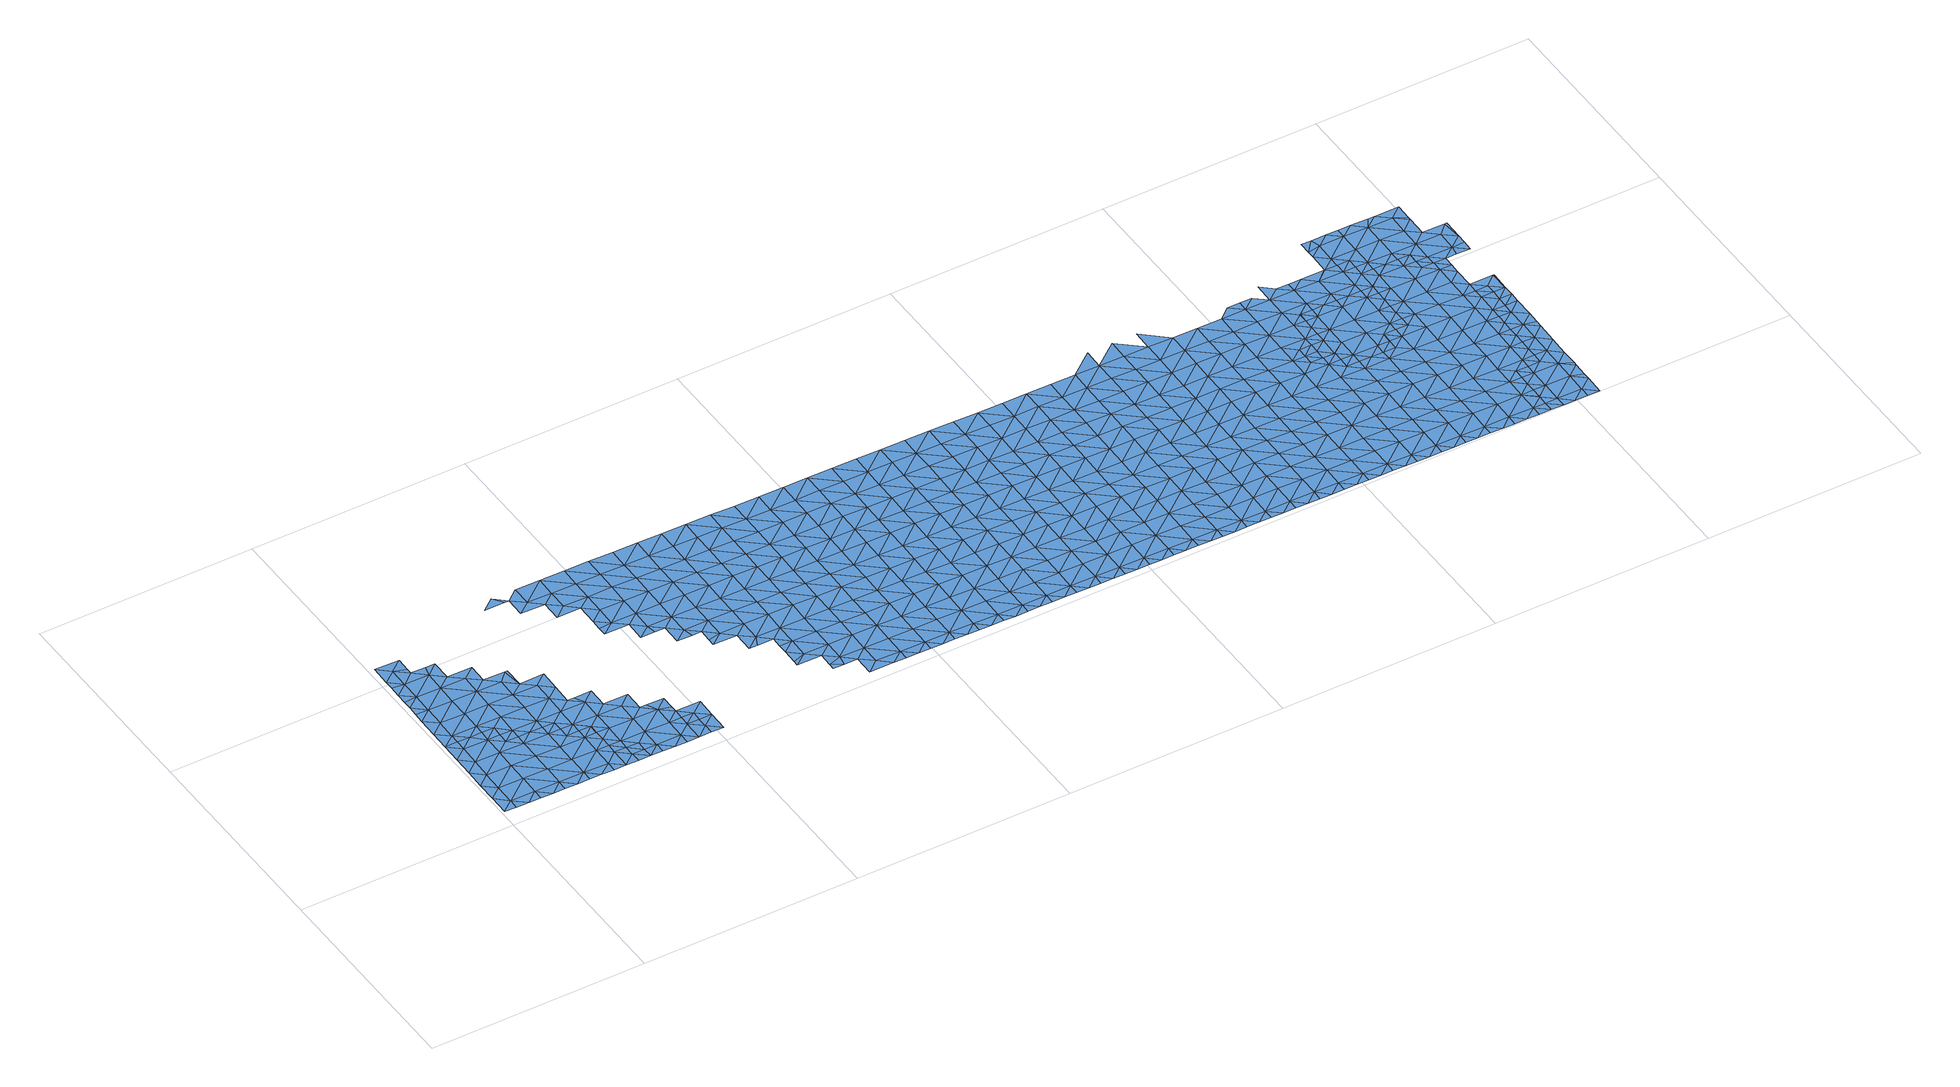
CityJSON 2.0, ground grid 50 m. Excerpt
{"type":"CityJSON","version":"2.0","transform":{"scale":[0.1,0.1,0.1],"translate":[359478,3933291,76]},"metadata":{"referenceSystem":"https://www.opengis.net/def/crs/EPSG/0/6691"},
"CityObjects":{
"waterbody1":{"type":"WaterBody","attributes":{"name":"10","class":"1140","function":"1","WaterBodyRiverFloodingRiskAttribute.description":"5","WaterBodyRiverFloodingRiskAttribute.rankOrg":"1","WaterBodyRiverFloodingRiskAttribute.adminType":"2","WaterBodyRiverFloodingRiskAttribute.scale":"L2"},"geometry":[{"type":"MultiSurface","lod":"1","boundaries":[[[0,1,2]],[[3,4,5]],[[3,6,4]],[[3,7,6]],[[8,5,4]],[[9,10,11]],[[12,13,14]],[[12,15,13]],[[15,16,2]],[[15,2,13]],[[17,18,19]],[[18,7,3]],[[20,13,21]],[[2,21,13]],[[4,22,23]],[[16,0,2]],[[24,25,6]],[[26,25,24]],[[25,26,27]],[[26,28,27]],[[29,28,26]],[[30,28,29]],[[30,31,28]],[[32,26,33]],[[33,26,1]],[[34,33,1]],[[1,0,34]],[[9,5,35]],[[1,21,2]],[[21,1,24]],[[24,7,21]],[[21,7,20]],[[18,20,7]],[[19,36,17]],[[11,36,19]],[[11,37,36]],[[19,9,11]],[[19,3,9]],[[18,3,19]],[[3,5,9]],[[38,37,11]],[[11,10,38]],[[39,10,9]],[[40,23,22]],[[4,23,8]],[[7,24,6]],[[1,26,24]],[[41,27,28]],[[32,29,26]],[[41,28,31]],[[31,42,43]],[[44,45,43]],[[42,46,43]],[[22,47,40]],[[48,47,22]],[[43,41,31]],[[45,41,43]],[[49,27,41]],[[50,45,44]],[[51,52,53]],[[46,44,43]],[[35,54,9]],[[14,13,55]],[[13,20,55]],[[20,56,55]],[[57,22,4]],[[57,58,22]],[[57,59,58]],[[57,25,59]],[[6,25,57]],[[20,18,56]],[[17,56,18]],[[39,9,54]],[[6,57,4]],[[22,58,48]],[[60,58,59]],[[27,59,25]],[[60,59,52]],[[53,52,59]],[[53,59,61]],[[59,27,61]],[[49,61,27]]]}]},
"waterbody2":{"type":"WaterBody","attributes":{"name":"10","class":"1140","function":"1","WaterBodyRiverFloodingRiskAttribute.description":"5","WaterBodyRiverFloodingRiskAttribute.rankOrg":"2","WaterBodyRiverFloodingRiskAttribute.adminType":"2","WaterBodyRiverFloodingRiskAttribute.scale":"L2"},"geometry":[{"type":"MultiSurface","lod":"1","boundaries":[[[39,62,10]],[[35,5,63]],[[48,64,47]],[[23,40,65]],[[66,65,67]],[[68,66,67]],[[69,70,71]],[[72,73,74]],[[75,76,73]],[[77,70,69]],[[78,79,80]],[[80,79,81]],[[82,83,84]],[[85,70,76]],[[76,86,85]],[[76,75,86]],[[87,88,89]],[[90,66,68]],[[5,8,63]],[[8,23,63]],[[23,65,63]],[[65,66,91]],[[92,93,94]],[[92,80,93]],[[92,78,80]],[[95,78,92]],[[95,96,78]],[[97,96,95]],[[98,96,97]],[[99,96,98]],[[99,100,96]],[[99,101,100]],[[101,37,102]],[[38,102,37]],[[38,10,102]],[[51,64,52]],[[51,103,64]],[[104,77,105]],[[77,104,76]],[[76,104,74]],[[106,74,104]],[[107,74,106]],[[108,89,107]],[[109,89,108]],[[109,110,89]],[[111,91,112]],[[112,91,66]],[[113,84,114]],[[114,115,113]],[[113,115,112]],[[113,112,82]],[[82,112,116]],[[116,112,66]],[[90,116,66]],[[90,117,116]],[[71,118,69]],[[119,103,118]],[[119,118,120]],[[121,119,120]],[[119,121,68]],[[119,68,67]],[[64,119,67]],[[47,64,67]],[[65,47,67]],[[40,47,65]],[[118,103,69]],[[100,102,122]],[[102,62,122]],[[122,62,111]],[[122,111,115]],[[122,115,123]],[[78,123,115]],[[79,78,115]],[[92,94,124]],[[125,95,92]],[[96,123,78]],[[97,95,126]],[[100,123,96]],[[100,101,102]],[[127,125,124]],[[125,92,124]],[[128,127,124]],[[127,128,129]],[[127,129,130]],[[10,62,102]],[[45,49,41]],[[119,64,103]],[[69,103,77]],[[50,104,105]],[[77,76,70]],[[73,76,74]],[[104,131,106]],[[107,106,108]],[[72,74,107]],[[88,107,89]],[[110,87,89]],[[131,104,50]],[[44,131,50]],[[49,45,105]],[[45,50,105]],[[44,46,131]],[[132,131,46]],[[132,133,131]],[[133,106,131]],[[133,134,106]],[[134,108,106]],[[117,82,116]],[[113,82,84]],[[114,81,79]],[[79,115,114]],[[100,122,123]],[[115,111,112]],[[39,54,62]],[[63,54,35]],[[54,63,135]],[[135,63,65]],[[135,65,91]],[[136,103,51]],[[103,136,77]],[[105,77,136]],[[48,58,64]],[[60,64,58]],[[62,54,135]],[[62,135,111]],[[127,130,137]],[[127,137,125]],[[138,125,137]],[[139,125,138]],[[139,95,125]],[[139,126,95]],[[61,49,105]],[[53,61,136]],[[51,53,136]],[[60,52,64]],[[136,61,105]],[[135,91,111]]]}]},
"waterbody3":{"type":"WaterBody","attributes":{"name":"10","class":"1140","function":"1","WaterBodyRiverFloodingRiskAttribute.description":"5","WaterBodyRiverFloodingRiskAttribute.rankOrg":"2","WaterBodyRiverFloodingRiskAttribute.adminType":"2","WaterBodyRiverFloodingRiskAttribute.scale":"L2"},"geometry":[{"type":"MultiSurface","lod":"1","boundaries":[[[140,141,142]],[[140,142,143]],[[144,143,145]],[[146,144,145]],[[147,143,144]],[[148,147,144]],[[149,144,146]],[[146,150,151]],[[149,146,151]],[[151,150,152]],[[148,144,149]],[[153,154,155]],[[153,156,154]],[[157,149,151]],[[158,152,155]],[[154,158,155]],[[156,159,154]],[[157,151,152]],[[160,148,149]],[[157,160,149]],[[157,152,158]],[[161,159,162]],[[159,163,154]],[[164,158,154]],[[165,161,162]],[[160,166,148]],[[163,164,154]],[[164,157,158]],[[161,163,159]],[[167,161,165]],[[168,160,157]],[[161,169,163]],[[170,171,167]],[[160,172,166]],[[169,161,167]],[[157,164,168]],[[171,170,173]],[[163,174,164]],[[169,167,171]],[[160,168,172]],[[172,175,166]],[[176,174,163]],[[164,174,168]],[[171,173,177]],[[163,169,176]],[[178,179,180]],[[181,169,171]],[[181,171,177]],[[177,179,178]],[[172,168,182]],[[178,181,177]],[[183,176,169]],[[168,174,182]],[[182,184,172]],[[178,180,185]],[[186,183,169]],[[175,172,184]],[[187,174,176]],[[169,181,186]],[[174,187,182]],[[188,178,185]],[[185,189,190]],[[175,184,191]],[[189,192,190]],[[181,178,188]],[[176,183,187]],[[193,190,192]],[[188,194,181]],[[188,185,190]],[[186,181,194]],[[184,182,195]],[[196,197,198]],[[195,182,187]],[[196,199,197]],[[184,200,191]],[[201,187,183]],[[197,202,198]],[[203,188,190]],[[204,186,194]],[[199,205,197]],[[206,202,193]],[[207,184,195]],[[208,190,193]],[[206,198,202]],[[183,186,201]],[[203,194,188]],[[201,186,204]],[[200,184,207]],[[187,209,195]],[[208,193,202]],[[205,210,197]],[[211,204,194]],[[212,213,214]],[[197,210,202]],[[215,207,195]],[[190,208,203]],[[212,216,205]],[[209,187,201]],[[216,212,214]],[[216,210,205]],[[202,217,208]],[[215,195,209]],[[210,217,202]],[[218,200,207]],[[194,203,211]],[[214,219,216]],[[220,209,201]],[[221,207,215]],[[208,222,203]],[[204,211,223]],[[201,204,220]],[[224,222,208]],[[225,215,209]],[[226,227,219]],[[218,207,221]],[[203,222,211]],[[204,223,220]],[[208,217,224]],[[220,225,209]],[[228,229,216]],[[216,219,228]],[[226,230,227]],[[210,216,229]],[[231,221,215]],[[225,232,215]],[[219,227,228]],[[217,210,229]],[[223,211,233]],[[232,231,215]],[[229,234,217]],[[211,222,233]],[[221,235,218]],[[236,228,227]],[[224,217,234]],[[237,238,223]],[[234,239,224]],[[224,240,222]],[[223,233,237]],[[220,223,238]],[[227,230,236]],[[225,220,238]],[[241,229,228]],[[222,240,233]],[[225,242,232]],[[221,231,235]],[[238,242,225]],[[236,230,243]],[[244,241,228]],[[241,234,229]],[[224,239,240]],[[228,236,244]],[[232,245,231]],[[243,246,236]],[[237,233,247]],[[231,245,235]],[[233,240,247]],[[247,248,237]],[[232,242,249]],[[250,244,236]],[[239,234,251]],[[248,252,237]],[[238,252,242]],[[234,241,251]],[[232,249,245]],[[251,253,239]],[[239,254,240]],[[238,237,252]],[[255,241,244]],[[236,246,250]],[[250,255,244]],[[242,256,249]],[[235,245,257]],[[246,258,250]],[[247,240,254]],[[259,251,241]],[[239,253,254]],[[255,260,241]],[[254,261,247]],[[242,252,256]],[[258,262,250]],[[248,247,261]],[[245,249,263]],[[251,259,253]],[[261,264,248]],[[248,265,252]],[[249,256,263]],[[266,255,250]],[[241,260,259]],[[257,245,267]],[[253,268,254]],[[252,265,256]],[[267,245,263]],[[259,268,253]],[[269,260,255]],[[250,262,266]],[[248,264,265]],[[266,269,255]],[[268,270,254]],[[257,267,271]],[[262,272,266]],[[261,254,270]],[[261,273,264]],[[274,256,265]],[[269,275,260]],[[260,276,259]],[[263,256,277]],[[272,278,266]],[[275,276,260]],[[267,263,277]],[[256,274,277]],[[279,271,267]],[[261,270,273]],[[264,280,265]],[[268,259,276]],[[281,269,266]],[[282,279,267]],[[283,264,273]],[[282,267,277]],[[268,284,270]],[[281,275,269]],[[266,278,285]],[[274,265,280]],[[270,284,273]],[[264,283,280]],[[286,277,274]],[[268,276,287]],[[285,278,288]],[[284,268,287]],[[266,285,281]],[[289,286,274]],[[289,274,280]],[[288,290,285]],[[282,277,286]],[[291,280,283]],[[275,281,292]],[[276,275,293]],[[294,279,282]],[[273,284,295]],[[283,273,296]],[[293,275,292]],[[287,276,293]],[[296,273,295]],[[296,291,283]],[[285,297,281]],[[298,294,282]],[[297,285,290]],[[282,286,298]],[[299,295,284]],[[300,297,290]],[[281,301,292]],[[302,286,289]],[[287,293,303]],[[284,287,299]],[[289,280,304]],[[305,301,281]],[[299,287,303]],[[305,281,297]],[[304,302,289]],[[306,293,292]],[[280,291,304]],[[286,302,298]],[[299,307,295]],[[300,308,297]],[[306,303,293]],[[309,291,296]],[[296,295,309]],[[306,292,301]],[[295,307,309]],[[310,297,308]],[[311,298,302]],[[306,312,303]],[[303,313,299]],[[309,314,291]],[[291,315,304]],[[294,298,316]],[[305,297,310]],[[313,307,299]],[[298,311,316]],[[310,308,317]],[[301,305,318]],[[315,291,314]],[[302,304,315]],[[303,312,313]],[[305,310,318]],[[302,319,311]],[[313,320,307]],[[307,321,309]],[[317,322,310]],[[323,316,311]],[[301,318,324]],[[306,301,325]],[[302,315,319]],[[319,323,311]],[[326,318,310]],[[312,306,325]],[[322,326,310]],[[321,307,320]],[[314,309,321]],[[301,324,325]],[[314,327,315]],[[323,328,316]],[[329,327,314]],[[330,324,318]],[[327,319,315]],[[331,312,325]],[[313,312,332]],[[314,321,329]],[[326,322,333]],[[334,330,318]],[[320,313,332]],[[334,318,326]],[[335,325,324]],[[312,331,332]],[[336,321,320]],[[332,337,320]],[[333,338,326]],[[336,329,321]],[[339,331,325]],[[323,340,328]],[[319,327,341]],[[323,319,340]],[[335,324,330]],[[338,342,326]],[[326,342,334]],[[320,337,336]],[[319,341,340]],[[331,343,332]],[[343,337,332]],[[334,344,330]],[[325,335,339]],[[327,345,341]],[[346,328,340]],[[329,336,347]],[[327,329,345]],[[338,348,342]],[[345,329,347]],[[331,339,343]],[[334,342,344]],[[345,349,341]],[[348,350,342]],[[335,330,351]],[[352,353,337]],[[351,330,344]],[[349,354,341]],[[352,337,343]],[[336,337,353]],[[340,341,354]],[[355,356,335]],[[350,357,342]],[[356,343,339]],[[347,336,353]],[[354,358,340]],[[335,351,355]],[[339,335,356]],[[353,359,347]],[[346,340,358]],[[345,347,359]],[[360,349,345]],[[361,357,350]],[[344,342,362]],[[356,363,343]],[[359,360,345]],[[362,342,357]],[[364,355,351]],[[352,343,363]],[[351,344,364]],[[363,365,352]],[[352,366,353]],[[349,367,354]],[[361,368,357]],[[344,362,364]],[[369,356,355]],[[353,366,359]],[[354,367,358]],[[349,360,370]],[[371,362,357]],[[372,355,364]],[[352,365,366]],[[349,370,367]],[[359,373,360]],[[371,364,362]],[[369,355,372]],[[357,368,374]],[[375,365,363]],[[360,373,370]],[[376,358,367]],[[363,356,375]],[[359,366,377]],[[368,378,374]],[[375,356,369]],[[357,374,371]],[[373,359,377]],[[379,366,365]],[[371,380,364]],[[378,381,374]],[[372,364,380]],[[379,377,366]],[[367,370,382]],[[383,365,375]],[[382,370,373]],[[379,365,383]],[[384,385,367]],[[369,386,375]],[[374,387,371]],[[388,373,377]],[[372,380,389]],[[369,372,386]],[[367,382,384]],[[376,367,385]],[[374,381,390]],[[391,388,377]],[[372,389,386]],[[371,392,380]],[[393,382,373]],[[377,379,391]],[[381,394,390]],[[387,374,390]],[[383,375,395]],[[396,389,380]],[[393,384,382]],[[375,386,395]],[[394,397,390]],[[392,371,387]],[[398,386,389]],[[373,388,393]],[[383,395,399]],[[379,383,400]],[[396,380,392]],[[391,379,400]],[[385,384,401]],[[402,395,386]],[[383,399,400]],[[384,393,401]],[[398,389,396]],[[390,397,403]],[[402,399,395]],[[388,391,404]],[[387,390,405]],[[391,400,404]],[[385,401,406]],[[397,407,403]],[[392,387,405]],[[402,386,398]],[[390,403,405]],[[408,400,399]],[[388,404,409]],[[393,388,410]],[[407,411,403]],[[396,392,412]],[[401,393,410]],[[413,399,402]],[[392,405,412]],[[388,409,410]],[[414,405,403]],[[411,414,403]],[[408,399,413]],[[396,412,415]],[[398,396,416]],[[404,400,417]],[[401,410,418]],[[406,401,419]],[[416,396,415]],[[402,398,416]],[[420,413,402]],[[417,400,408]],[[409,404,417]],[[421,412,405]],[[422,410,409]],[[401,418,419]],[[417,423,409]],[[414,411,424]],[[425,405,414]],[[426,415,412]],[[420,402,416]],[[427,418,410]],[[424,428,414]],[[421,405,425]],[[429,417,408]],[[422,409,423]],[[430,416,415]],[[413,420,431]],[[408,413,429]],[[426,412,421]],[[428,432,414]],[[430,420,416]],[[429,413,431]],[[414,432,425]],[[433,423,417]],[[427,410,422]],[[419,418,427]],[[429,433,417]],[[430,415,426]],[[434,431,420]],[[425,435,421]],[[436,432,428]],[[437,419,427]],[[423,438,422]],[[439,438,423]],[[425,432,435]],[[439,423,433]],[[440,427,422]],[[420,430,434]],[[436,441,432]],[[442,443,431]],[[443,433,429]],[[444,421,435]],[[438,440,422]],[[442,431,434]],[[426,421,445]],[[446,437,427]],[[429,431,443]],[[441,447,432]],[[448,434,430]],[[421,444,445]],[[440,446,427]],[[433,449,439]],[[430,426,448]],[[435,432,447]],[[448,426,445]],[[450,438,439]],[[449,433,443]],[[449,450,439]],[[441,451,447]],[[444,435,452]],[[453,445,444]],[[454,455,434]],[[452,435,447]],[[454,434,448]],[[456,443,442]],[[438,457,440]],[[442,434,455]],[[450,457,438]],[[451,458,447]],[[459,448,445]],[[444,452,453]],[[440,460,446]],[[443,461,449]],[[462,459,445]],[[458,463,447]],[[456,442,455]],[[456,461,443]],[[464,452,447]],[[462,445,453]],[[465,450,449]],[[440,457,460]],[[454,448,459]],[[466,455,454]],[[467,453,452]],[[450,465,457]],[[468,446,460]],[[463,458,469]],[[464,467,452]],[[447,463,464]],[[466,454,459]],[[449,461,465]],[[466,470,455]],[[455,471,456]],[[457,472,460]],[[469,473,463]],[[462,453,467]],[[471,461,456]],[[474,472,457]],[[474,457,465]],[[475,476,462]],[[473,477,463]],[[475,462,467]],[[459,476,466]],[[455,470,471]],[[463,478,464]],[[461,479,465]],[[459,462,476]],[[468,460,480]],[[481,470,466]],[[479,461,471]],[[464,482,467]],[[460,472,480]],[[479,483,465]],[[473,484,477]],[[478,463,477]],[[474,465,483]],[[485,475,467]],[[486,472,474]],[[466,476,481]],[[470,487,471]],[[484,488,477]],[[482,464,478]],[[489,487,470]],[[490,476,475]],[[489,470,481]],[[474,483,486]],[[472,491,480]],[[488,492,477]],[[490,481,476]],[[479,471,487]],[[493,483,479]],[[467,482,485]],[[472,486,494]],[[490,475,485]],[[495,492,488]],[[478,477,496]],[[472,494,491]],[[490,497,481]],[[479,487,493]],[[483,498,486]],[[482,478,496]],[[477,492,496]],[[499,498,483]],[[500,480,491]],[[501,487,489]],[[489,481,502]],[[483,493,499]],[[495,503,492]],[[485,482,504]],[[494,486,498]],[[481,497,502]],[[482,496,504]],[[504,505,485]],[[487,506,493]],[[498,507,494]],[[490,485,505]],[[503,508,492]],[[501,506,487]],[[509,496,492]],[[491,494,507]],[[489,502,501]],[[509,504,496]],[[497,490,510]],[[499,493,506]],[[511,508,503]],[[490,505,510]],[[497,512,502]],[[506,513,499]],[[491,507,514]],[[509,492,508]],[[515,505,504]],[[516,512,497]],[[517,491,514]],[[509,515,504]],[[498,518,507]],[[497,510,516]],[[498,499,518]],[[511,519,508]],[[520,510,505]],[[512,521,502]],[[518,499,513]],[[507,522,514]],[[501,502,521]],[[519,523,508]],[[508,523,509]],[[520,505,515]],[[510,524,516]],[[525,517,514]],[[522,507,518]],[[520,524,510]],[[506,501,526]],[[506,527,513]],[[528,512,516]],[[526,501,521]],[[509,529,515]],[[530,523,519]],[[525,514,522]],[[513,531,518]],[[527,506,526]],[[527,531,513]],[[528,516,524]],[[509,523,529]],[[532,522,518]],[[512,533,521]],[[530,534,523]],[[535,533,512]],[[536,515,529]],[[531,532,518]],[[535,512,528]],[[521,533,526]],[[520,515,537]],[[538,525,522]],[[524,520,537]],[[534,539,523]],[[540,528,524]],[[541,527,526]],[[515,536,537]],[[538,542,525]],[[537,540,524]],[[533,541,526]],[[529,523,539]],[[538,522,532]],[[543,531,527]],[[540,544,528]],[[541,545,527]],[[534,546,539]],[[536,529,547]],[[535,528,544]],[[547,529,539]],[[548,537,536]],[[531,543,532]],[[544,549,535]],[[535,550,533]],[[546,551,539]],[[548,540,537]],[[533,550,541]],[[536,547,552]],[[527,545,543]],[[543,553,532]],[[532,554,538]],[[548,536,552]],[[551,555,539]],[[556,547,539]],[[553,554,532]],[[535,549,550]],[[541,557,545]],[[550,557,541]],[[556,552,547]],[[544,540,558]],[[559,549,544]],[[558,540,548]],[[558,559,544]],[[557,560,545]],[[545,561,543]],[[555,551,562]],[[539,555,556]],[[563,550,549]],[[556,564,552]],[[559,565,549]],[[562,566,555]],[[548,552,564]],[[563,557,550]],[[561,545,560]],[[553,543,561]],[[553,567,554]],[[566,568,555]],[[563,549,565]],[[558,569,559]],[[555,570,556]],[[557,571,560]],[[548,564,572]],[[558,548,569]],[[553,561,567]],[[556,570,564]],[[573,568,566]],[[548,572,569]],[[569,574,559]],[[557,563,571]],[[560,575,561]],[[554,567,576]],[[570,555,568]],[[577,572,564]],[[565,559,574]],[[575,567,561]],[[560,571,578]],[[573,579,568]],[[563,580,571]],[[577,564,570]],[[581,569,572]],[[560,578,575]],[[565,574,582]],[[563,565,583]],[[579,584,568]],[[581,574,569]],[[585,586,571]],[[571,586,578]],[[563,583,580]],[[587,572,577]],[[576,567,588]],[[571,580,585]],[[565,582,583]],[[567,575,588]],[[581,572,587]],[[589,582,574]],[[576,590,591]],[[586,592,578]],[[570,568,593]],[[594,580,583]],[[595,583,582]],[[576,588,590]],[[579,596,584]],[[577,570,593]],[[568,584,593]],[[575,578,592]],[[574,581,589]],[[597,592,586]],[[589,598,582]],[[583,599,594]],[[600,591,590]],[[596,601,584]],[[587,577,602]],[[603,599,583]],[[582,598,595]],[[603,583,595]],[[577,593,602]],[[602,604,587]],[[575,592,605]],[[588,575,606]],[[594,599,607]],[[590,608,600]],[[601,609,584]],[[610,593,584]],[[597,611,592]],[[590,588,606]],[[575,605,606]],[[581,587,612]],[[613,595,598]],[[614,605,592]],[[610,602,593]],[[589,581,612]],[[615,598,589]],[[587,604,612]],[[592,611,616]],[[590,617,608]],[[592,616,614]],[[609,601,618]],[[590,606,617]],[[610,584,609]],[[619,604,602]],[[605,620,606]],[[621,605,614]],[[613,598,622]],[[615,589,612]],[[620,605,621]],[[618,623,609]],[[598,624,622]],[[619,602,610]],[[625,612,604]],[[620,626,606]],[[598,615,624]],[[627,628,617]],[[625,615,612]],[[629,626,620]],[[617,606,626]],[[609,630,610]],[[604,619,631]],[[632,622,624]],[[625,604,631]],[[609,623,633]],[[634,624,615]],[[626,629,635]],[[610,630,619]],[[636,633,623]],[[617,637,627]],[[637,617,626]],[[609,633,630]],[[632,624,638]],[[635,639,626]],[[615,625,634]],[[640,627,637]],[[636,641,633]],[[631,619,642]],[[624,643,638]],[[642,619,630]],[[643,624,634]],[[644,640,637]],[[645,634,625]],[[646,647,648]],[[637,626,649]],[[626,639,649]],[[631,642,650]],[[625,631,645]],[[646,638,651]],[[649,652,637]],[[638,643,651]],[[633,641,653]],[[647,646,651]],[[649,639,654]],[[631,650,645]],[[637,652,644]],[[630,633,655]],[[656,647,651]],[[641,657,653]],[[655,633,653]],[[642,630,655]],[[658,650,642]],[[643,634,659]],[[654,660,649]],[[659,634,645]],[[661,651,643]],[[662,656,651]],[[657,663,653]],[[652,664,644]],[[665,645,650]],[[666,643,659]],[[660,667,649]],[[642,655,658]],[[661,662,651]],[[668,655,653]],[[649,667,652]],[[669,653,663]],[[670,650,658]],[[668,653,669]],[[643,666,661]],[[668,671,655]],[[672,658,655]],[[667,673,652]],[[674,672,655]],[[664,652,675]],[[674,655,671]],[[665,650,670]],[[659,645,665]],[[660,676,667]],[[652,673,675]],[[677,666,659]],[[661,678,662]],[[679,678,680]],[[679,662,678]],[[681,682,658]],[[681,658,672]],[[683,677,659]],[[670,658,682]],[[676,684,667]],[[685,661,666]],[[659,665,683]],[[686,687,688]],[[689,675,673]],[[688,680,686]],[[690,673,667]],[[684,690,667]],[[680,678,686]],[[686,691,687]],[[692,690,684]],[[693,687,691]],[[673,694,689]],[[695,696,670]],[[670,682,695]],[[697,693,691]],[[678,661,685]],[[698,694,673]],[[665,696,683]],[[666,677,685]],[[678,699,686]],[[673,690,698]],[[691,700,697]],[[665,670,696]],[[685,699,678]],[[692,697,700]],[[682,701,695]],[[690,692,700]],[[702,690,700]],[[701,703,695]],[[704,705,683]],[[706,707,686]],[[691,707,700]],[[683,696,704]],[[677,683,705]],[[677,708,685]],[[709,696,695]],[[686,699,706]],[[691,686,707]],[[710,709,695]],[[710,695,703]],[[702,700,711]],[[700,712,711]],[[713,714,696]],[[696,714,704]],[[713,696,709]],[[699,685,708]],[[700,715,712]],[[677,705,708]],[[699,716,706]],[[700,707,715]],[[717,718,704]],[[704,718,705]],[[717,704,714]],[[699,708,716]],[[719,712,715]],[[720,721,705]],[[705,721,708]],[[705,718,720]],[[715,707,722]],[[706,716,723]],[[707,706,724]],[[725,716,708]],[[721,725,708]],[[726,727,715]],[[724,706,723]],[[719,715,727]],[[715,722,726]],[[722,707,724]],[[728,729,716]],[[730,725,721]],[[716,725,728]],[[726,731,727]],[[723,716,729]],[[732,722,724]],[[723,733,724]],[[721,734,730]],[[723,729,733]],[[735,725,730]],[[724,736,732]],[[733,736,724]],[[734,737,730]],[[736,738,732]],[[739,735,730]],[[737,734,740]],[[737,739,730]]]}]},
"waterbody4":{"type":"WaterBody","attributes":{"name":"10","class":"1140","function":"1","WaterBodyRiverFloodingRiskAttribute.description":"5","WaterBodyRiverFloodingRiskAttribute.rankOrg":"3","WaterBodyRiverFloodingRiskAttribute.adminType":"2","WaterBodyRiverFloodingRiskAttribute.scale":"L2"},"geometry":[{"type":"MultiSurface","lod":"1","boundaries":[[[741,107,88]],[[107,741,72]],[[73,72,741]],[[741,742,73]],[[741,87,742]],[[88,87,741]]]}]},
"waterbody5":{"type":"WaterBody","attributes":{"name":"10","class":"1140","function":"1","WaterBodyRiverFloodingRiskAttribute.description":"5","WaterBodyRiverFloodingRiskAttribute.rankOrg":"1","WaterBodyRiverFloodingRiskAttribute.adminType":"2","WaterBodyRiverFloodingRiskAttribute.scale":"L2"},"geometry":[{"type":"MultiSurface","lod":"1","boundaries":[[[743,744,745]],[[743,745,746]],[[743,746,747]],[[748,747,746]],[[687,747,748]],[[654,639,743]],[[743,660,654]],[[676,660,747]],[[747,684,676]],[[684,747,693]],[[697,684,693]],[[684,697,692]],[[749,595,613]],[[603,595,749]],[[599,603,749]],[[750,749,751]],[[749,622,751]],[[750,751,648]],[[646,648,751]],[[613,622,749]],[[632,646,751]],[[622,632,751]],[[632,638,646]],[[594,607,752]],[[639,744,743]],[[743,747,660]],[[693,747,687]],[[621,629,620]],[[629,621,744]],[[635,629,744]],[[635,744,639]],[[621,614,744]],[[745,750,746]],[[688,687,748]],[[580,594,585]],[[585,594,752]],[[597,585,752]],[[585,597,586]],[[616,745,614]],[[614,745,744]],[[748,680,688]],[[599,749,753]],[[750,753,749]],[[750,745,753]],[[656,662,754]],[[679,754,662]],[[679,680,754]],[[754,680,748]],[[754,647,656]],[[647,754,648]],[[648,754,750]],[[754,746,750]],[[607,599,753]],[[611,607,753]],[[752,607,611]],[[597,752,611]],[[753,745,611]],[[754,748,746]],[[616,611,745]]]}]},
"waterbody6":{"type":"WaterBody","attributes":{"name":"10","class":"1140","function":"1","WaterBodyRiverFloodingRiskAttribute.description":"5","WaterBodyRiverFloodingRiskAttribute.rankOrg":"1","WaterBodyRiverFloodingRiskAttribute.adminType":"2","WaterBodyRiverFloodingRiskAttribute.scale":"L2"},"geometry":[{"type":"MultiSurface","lod":"1","boundaries":[[[755,756,757]],[[740,734,758]],[[740,758,759]],[[669,760,761]],[[762,668,761]],[[734,721,758]],[[710,703,763]],[[764,765,766]],[[765,764,767]],[[758,721,720]],[[713,709,768]],[[763,709,710]],[[769,770,771]],[[767,769,771]],[[771,765,767]],[[766,765,756]],[[766,756,772]],[[755,772,756]],[[760,757,761]],[[760,669,663]],[[674,671,762]],[[762,671,668]],[[757,756,761]],[[765,761,756]],[[761,765,762]],[[771,762,765]],[[669,761,668]],[[768,709,763]],[[763,773,768]],[[768,773,774]],[[763,770,773]],[[763,771,770]],[[771,763,703]],[[759,758,775]],[[718,775,758]],[[681,672,776]],[[762,672,674]],[[717,775,718]],[[775,777,759]],[[720,718,758]],[[717,714,775]],[[713,768,714]],[[762,771,776]],[[776,771,703]],[[703,701,776]],[[701,682,776]],[[681,776,682]],[[776,672,762]],[[777,775,774]],[[775,714,768]],[[768,774,775]]]}]},
"waterbody7":{"type":"WaterBody","attributes":{"name":"10","class":"1140","function":"1","WaterBodyRiverFloodingRiskAttribute.description":"5","WaterBodyRiverFloodingRiskAttribute.rankOrg":"1","WaterBodyRiverFloodingRiskAttribute.adminType":"2","WaterBodyRiverFloodingRiskAttribute.scale":"L2"},"geometry":[{"type":"MultiSurface","lod":"1","boundaries":[[[675,778,779]],[[780,781,782]],[[781,780,783]],[[784,785,786]],[[786,785,787]],[[780,787,785]],[[787,780,778]],[[788,778,780]],[[787,778,694]],[[789,790,791]],[[689,694,778]],[[779,778,788]],[[788,792,779]],[[788,793,792]],[[794,792,793]],[[788,782,793]],[[788,780,782]],[[785,783,780]],[[795,796,797]],[[798,795,797]],[[799,787,694]],[[698,799,694]],[[702,711,799]],[[726,722,732]],[[800,797,738]],[[738,797,801]],[[801,797,802]],[[803,802,797]],[[802,803,804]],[[784,804,805]],[[802,804,784]],[[731,801,802]],[[731,726,801]],[[731,806,727]],[[719,727,806]],[[712,719,806]],[[799,712,806]],[[806,786,799]],[[802,786,806]],[[806,731,802]],[[732,738,801]],[[726,732,801]],[[799,711,712]],[[799,786,787]],[[786,802,784]],[[805,791,784]],[[789,791,805]],[[807,804,803]],[[798,797,800]],[[790,808,791]],[[791,808,785]],[[796,803,797]],[[675,689,778]],[[809,807,796]],[[796,807,803]],[[808,810,785]],[[810,783,785]],[[791,785,784]],[[698,690,799]],[[702,799,690]]]}]},
"waterbody8":{"type":"WaterBody","attributes":{"name":"10","class":"1140","function":"1","WaterBodyRiverFloodingRiskAttribute.description":"5","WaterBodyRiverFloodingRiskAttribute.rankOrg":"1","WaterBodyRiverFloodingRiskAttribute.adminType":"2","WaterBodyRiverFloodingRiskAttribute.scale":"L2"},"geometry":[{"type":"MultiSurface","lod":"1","boundaries":[[[728,735,811]],[[728,811,729]],[[812,739,813]],[[735,739,811]],[[735,728,725]],[[812,811,739]],[[811,812,729]]]}]}
},
"vertices":[
[117,39,8],[146,62,8],[89,63,8],[92,202,8],[148,201,8],[120,225,8],[148,155,8],[91,156,8],[149,224,8],[92,248,8],[65,272,9],[36,249,8],[32,41,8],[33,64,8],[4,41,9],[61,40,8],[89,40,8],[6,180,9],[34,157,8],[35,203,8],[33,111,8],[90,110,8],[205,200,8],[177,224,8],[147,109,8],[203,108,8],[203,61,8],[260,107,8],[259,60,8],[230,38,8],[259,37,8],[288,37,8],[202,38,8],[174,38,8],[146,39,8],[120,248,8],[7,226,9],[7,273,9],[36,273,9],[93,272,9],[205,223,8],[288,83,8],[316,36,8],[316,60,8],[344,59,8],[316,83,8],[344,36,8],[233,223,8],[233,200,8],[289,107,8],[345,82,8],[290,175,8],[289,175,8],[289,153,8],[121,271,9],[5,88,9],[5,134,9],[204,154,8],[233,176,8],[261,153,8],[261,176,8],[289,130,8],
[93,294,9],[149,247,8],[262,199,8],[206,247,8],[263,292,9],[262,246,8],[291,269,8],[375,197,8],[403,174,8],[404,220,8],[458,104,8],[459,127,8],[430,104,8],[459,142,8],[431,150,8],[374,151,8],[95,433,9],[152,432,9],[124,455,9],[181,454,9],[236,361,9],[236,408,9],[230,408,9],[418,173,8],[459,173,8],[515,80,8],[486,80,8],[486,57,8],[292,314,9],[206,293,9],[96,479,9],[124,502,9],[102,502,9],[39,434,9],[38,388,9],[10,412,9],[9,389,9],[9,365,9],[37,341,9],[8,318,9],[36,295,9],[318,198,8],[373,105,8],[317,106,8],[429,58,8],[458,81,8],[457,34,8],[486,34,8],[514,33,8],[150,340,9],[207,339,9],[208,385,9],[180,409,9],[151,386,9],[264,338,9],[293,361,9],[347,221,8],[319,245,8],[347,268,8],[307,268,8],[94,340,9],[94,387,9],[68,503,9],[39,480,9],[10,432,9],[40,527,9],[68,516,9],[69,549,9],[12,550,9],[373,59,8],[372,35,8],[401,35,8],[429,34,8],[150,293,9],[318,152,8],[11,504,9],[11,484,9],[10,457,9],
[325,614,8],[296,591,8],[343,591,8],[353,590,8],[381,567,8],[352,545,8],[409,544,8],[381,613,8],[438,612,8],[437,566,8],[408,497,8],[437,520,8],[464,497,8],[463,425,7],[492,427,7],[464,450,7],[463,405,7],[493,519,8],[493,473,7],[520,404,7],[494,565,8],[548,380,7],[519,357,7],[549,426,7],[549,472,7],[551,357,7],[495,611,8],[576,356,7],[550,519,8],[604,379,7],[575,310,7],[604,332,7],[551,565,8],[610,309,7],[606,471,7],[551,611,8],[605,425,7],[632,309,7],[660,285,7],[631,279,7],[631,263,7],[660,332,7],[607,518,7],[662,424,7],[607,564,7],[687,262,6],[661,378,7],[663,470,7],[716,285,7],[687,216,6],[716,239,6],[608,610,7],[705,215,6],[744,215,6],[717,331,7],[663,517,7],[743,135,6],[771,145,6],[743,168,6],[742,123,6],[665,609,7],[719,423,7],[772,191,6],[773,284,7],[718,377,7],[799,122,6],[743,190,6],[664,563,7],[772,238,6],[719,469,7],[828,144,6],[774,330,7],[798,90,6],[798,75,6],[823,75,6],[720,516,7],[827,98,6],[828,190,6],[721,608,7],[855,74,6],[775,422,7],[721,562,7],[830,283,7],[774,376,7],[829,237,6],[776,468,7],[854,28,6],[883,51,6],[883,97,6],[884,143,6],[910,27,6],[777,561,7],[777,515,7],[830,329,7],[885,189,6],[778,607,7],[939,50,6],[831,375,7],[832,421,7],[886,236,6],[886,282,6],[941,142,6],[833,467,7],[939,26,6],[940,96,6],[834,560,7],[968,26,6],[887,328,6],[888,375,6],[833,514,7],[996,49,6],[942,188,6],[889,421,6],[942,235,6],[943,281,6],[997,95,6],[889,467,6],[835,606,7],[996,26,6],[998,188,6],[998,141,6],[944,327,6],[1024,25,6],[890,513,6],[944,374,6],[945,420,6],[1053,48,6],[891,559,6],[999,234,6],[1053,95,6],[1000,280,6],[891,605,6],[1052,25,6],[1000,326,6],[946,466,6],[1054,141,6],[1055,187,6],[947,512,6],[1081,24,6],[948,604,6],[1002,419,6],[1110,94,6],[947,558,6],[1001,373,6],[1056,279,6],[1109,47,6],[1003,511,6],[1056,233,6],[1109,24,6],[1003,465,6],[1137,23,5],[1059,418,6],[1111,140,6],[1112,186,6],[1005,603,6],[1057,325,6],[1058,372,6],[1166,46,5],[1004,557,6],[1113,278,6],[1166,23,5],[1168,139,5],[1060,511,6],[1112,232,6],[1059,464,6],[1167,93,5],[1168,185,5],[1114,324,6],[1194,22,5],[1114,371,6],[1223,45,5],[1061,557,6],[1169,231,5],[1170,277,6],[1115,417,6],[1116,463,6],[1061,603,6],[1222,22,5],[1223,92,5],[1117,510,6],[1170,323,6],[1171,370,6],[1250,22,5],[1117,556,6],[1224,138,5],[1225,184,5],[1279,44,5],[1173,462,6],[1118,602,6],[1172,416,6],[1281,137,5],[1226,231,5],[1226,277,6],[1279,21,5],[1280,91,5],[1282,183,5],[1228,369,6],[1227,323,6],[1308,21,5],[1282,230,5],[1174,555,6],[1173,509,6],[1336,44,5],[1283,276,6],[1337,90,5],[1229,461,6],[1175,601,6],[1229,415,6],[1336,20,5],[1230,508,6],[1364,20,5],[1338,136,5],[1284,322,6],[1284,368,6],[1231,554,6],[1338,182,5],[1339,229,5],[1393,43,5],[1231,600,6],[1285,414,6],[1286,460,6],[1392,19,5],[1393,89,5],[1340,275,6],[1394,135,5],[1340,321,6],[1341,367,6],[1287,553,6],[1421,19,5],[1396,228,5],[1287,507,6],[1450,88,5],[1395,181,5],[1343,459,6],[1449,42,5],[1396,274,6],[1288,599,6],[1342,413,6],[1449,18,5],[1398,367,6],[1451,134,5],[1477,18,5],[1343,506,6],[1397,320,6],[1344,552,6],[1345,598,6],[1452,227,5],[1507,87,5],[1399,459,6],[1452,180,5],[1506,41,5],[1399,413,6],[1508,133,5],[1400,505,6],[1506,18,5],[1453,273,5],[1508,179,5],[1534,17,5],[1509,226,5],[1454,319,5],[1454,366,5],[1401,551,6],[1510,272,5],[1563,40,5],[1455,412,5],[1563,87,5],[1401,597,6],[1562,17,5],[1511,365,5],[1456,458,5],[1457,504,5],[1590,16,5],[1564,133,5],[1510,318,5],[1619,39,5],[1565,179,5],[1566,225,5],[1512,411,5],[1457,550,5],[1458,596,5],[1566,271,5],[1621,132,5],[1513,503,5],[1513,457,5],[1619,16,5],[1620,86,5],[1622,178,5],[1514,549,5],[1648,15,5],[1568,364,5],[1622,224,5],[1567,317,5],[1676,38,5],[1569,410,5],[1623,270,5],[1677,85,5],[1676,15,5],[1515,595,5],[1570,502,5],[1569,456,5],[1571,549,5],[1704,14,5],[1624,316,5],[1624,363,5],[1678,131,5],[1678,177,5],[1571,595,5],[1733,37,5],[1679,223,5],[1625,409,5],[1626,455,5],[1732,14,5],[1733,84,5],[1734,130,5],[1680,269,5],[1680,315,5],[1681,362,5],[1627,502,5],[1761,14,5],[1736,223,5],[1627,548,5],[1682,408,5],[1735,176,5],[1789,36,5],[1790,83,5],[1683,454,5],[1736,269,5],[1791,129,5],[1628,594,5],[1789,13,5],[1737,315,5],[1738,361,5],[1684,547,5],[1817,13,5],[1683,501,5],[1792,175,5],[1792,222,5],[1846,36,5],[1847,82,5],[1739,407,5],[1685,593,5],[1793,268,5],[1848,128,5],[1739,453,5],[1846,12,5],[1848,174,5],[1740,500,5],[1794,360,5],[1874,12,5],[1794,314,5],[1849,221,5],[1741,592,5],[1903,35,5],[1795,406,5],[1741,546,5],[1902,11,5],[1903,81,5],[1850,267,5],[1797,499,5],[1796,452,5],[1742,638,5],[1851,359,5],[1850,313,5],[1930,11,5],[1904,127,5],[1905,173,5],[1852,405,5],[1797,545,5],[1959,34,5],[1960,80,5],[1906,220,5],[1959,10,5],[1907,312,5],[1853,451,5],[1798,591,5],[1961,126,5],[1906,266,5],[1799,638,5],[1853,498,5],[1988,10,5],[1962,172,5],[1908,359,5],[1854,544,5],[2016,33,5],[1962,219,5],[1855,590,5],[1909,405,5],[1909,451,5],[1963,265,5],[2017,79,5],[2016,10,5],[1910,497,5],[1911,543,5],[1964,358,5],[2044,9,5],[1964,311,5],[2018,125,5],[2018,171,5],[1911,589,5],[2073,32,5],[2019,218,5],[1965,404,5],[1856,637,5],[1967,496,5],[2020,264,5],[1966,450,5],[2072,9,5],[2073,79,5],[2075,171,5],[2020,310,5],[2021,357,5],[2101,8,5],[2074,125,5],[1967,542,5],[1968,588,5],[2129,31,5],[2130,78,5],[2022,403,5],[2076,217,5],[2076,263,5],[2023,449,5],[2023,495,5],[2129,8,5],[2078,356,5],[2131,124,5],[2077,309,5],[2157,7,5],[2024,541,5],[2186,30,5],[2132,216,5],[2187,77,5],[2079,402,5],[2132,170,5],[2186,7,5],[2133,262,5],[2080,494,5],[2025,587,5],[2188,123,5],[2079,448,5],[2214,6,5],[2107,379,5],[2189,215,5],[2134,308,5],[2134,355,5],[2243,29,5],[2107,401,5],[2107,424,5],[2188,169,5],[2081,541,5],[2190,261,5],[2081,587,5],[2053,610,5],[2136,447,5],[2243,76,5],[2135,378,5],[2162,331,5],[2242,6,5],[2136,424,5],[2190,307,5],[2163,377,5],[2082,610,5],[2270,6,5],[2244,122,5],[2163,355,5],[2245,168,5],[2137,494,5],[2137,540,5],[2163,378,5],[2110,609,5],[2299,28,5],[2300,75,5],[2164,423,5],[2246,215,5],[2191,331,5],[2164,470,5],[2246,261,5],[2164,447,5],[2138,586,5],[2299,5,5],[2301,121,5],[2165,516,5],[2165,493,5],[2219,330,5],[2328,5,5],[2247,307,5],[2302,214,5],[2194,539,5],[2167,609,5],[2139,632,5],[2166,516,5],[2357,74,5],[2302,167,5],[2247,330,5],[2356,28,5],[2303,260,5],[2194,516,5],[2356,4,5],[2195,585,5],[2276,329,5],[2222,516,5],[2195,608,5],[2384,4,5],[2358,120,5],[2304,306,5],[2224,608,5],[2359,213,5],[2276,353,5],[2277,376,5],[2276,376,5],[2251,538,5],[2358,166,5],[2304,352,5],[2251,584,5],[2413,27,5],[2250,515,5],[2413,73,5],[2305,376,5],[2412,3,5],[2414,119,5],[2360,259,5],[2278,515,5],[2361,351,5],[2333,375,5],[2441,3,5],[2277,607,5],[2416,212,5],[2360,305,5],[2307,537,5],[2442,49,5],[2441,26,5],[2415,165,5],[2442,50,5],[2442,96,5],[2308,583,5],[2442,73,5],[2280,607,5],[2307,514,5],[2417,304,5],[2362,397,5],[2334,398,5],[2334,421,5],[2443,119,5],[2443,142,5],[2416,258,5],[2335,514,5],[2418,350,5],[2363,443,5],[2335,467,5],[2334,444,5],[2308,606,5],[2336,559,5],[2363,490,5],[2336,514,5],[2335,490,5],[2337,606,5],[2472,164,5],[2472,211,5],[2336,513,5],[2337,583,5],[2419,397,5],[2364,536,5],[2471,141,5],[2364,559,5],[2499,141,5],[2473,257,5],[2474,303,5],[2419,443,5],[2420,489,5],[2474,350,5],[2500,187,5],[2500,164,5],[2392,558,5],[2393,558,5],[2500,211,5],[2501,234,5],[2421,535,5],[2475,396,5],[2501,257,5],[2501,279,5],[2421,558,5],[2502,303,5],[2502,326,5],[2449,512,5],[2476,442,5],[2477,488,5],[2503,372,5],[2449,535,5],[2449,557,5],[2503,395,5],[2504,418,5],[2531,349,5],[2450,557,5],[2477,512,5],[2504,465,5],[2531,325,5],[2532,372,5],[2505,488,5],[2560,348,5],[2505,511,5],[2560,372,5],[2559,325,5],
[487,103,8],[516,126,8],
[2250,492,5],[2193,493,5],[2193,446,5],[2249,445,5],[2307,491,5],[2306,444,5],[2191,354,5],[2249,399,5],[2248,353,5],[2135,401,5],[2192,400,5],[2305,398,5],
[2526,2,5],[2526,25,5],[2497,2,5],[2530,302,5],[2559,278,5],[2469,2,5],[2469,26,5],[2470,72,5],[2528,163,5],[2555,62,5],[2527,71,5],[2555,48,5],[2556,94,5],[2529,210,5],[2556,103,5],[2556,140,5],[2528,117,5],[2554,1,5],[2557,186,5],[2558,233,5],[2530,256,5],[2471,118,5],[2558,250,5],
[2309,630,5],[2281,653,5],[2366,675,5],[2366,697,5],[2338,698,5],[2395,697,5],[2479,627,5],[2423,674,5],[2422,628,5],[2366,629,5],[2310,676,5],[2507,657,5],[2508,695,5],[2480,673,5],[2281,670,5],[2304,698,5],[2281,699,5],[2563,534,5],[2563,556,5],[2534,533,5],[2562,510,5],[2365,582,5],[2530,511,5],[2477,534,5],[2478,580,5],[2535,579,5],[2507,603,5],[2507,650,5],[2421,581,5],[2559,602,5],[2452,696,5],[2564,602,5],[2437,696,5],
[2532,395,5],[2559,417,5],[2561,417,5]
]}
